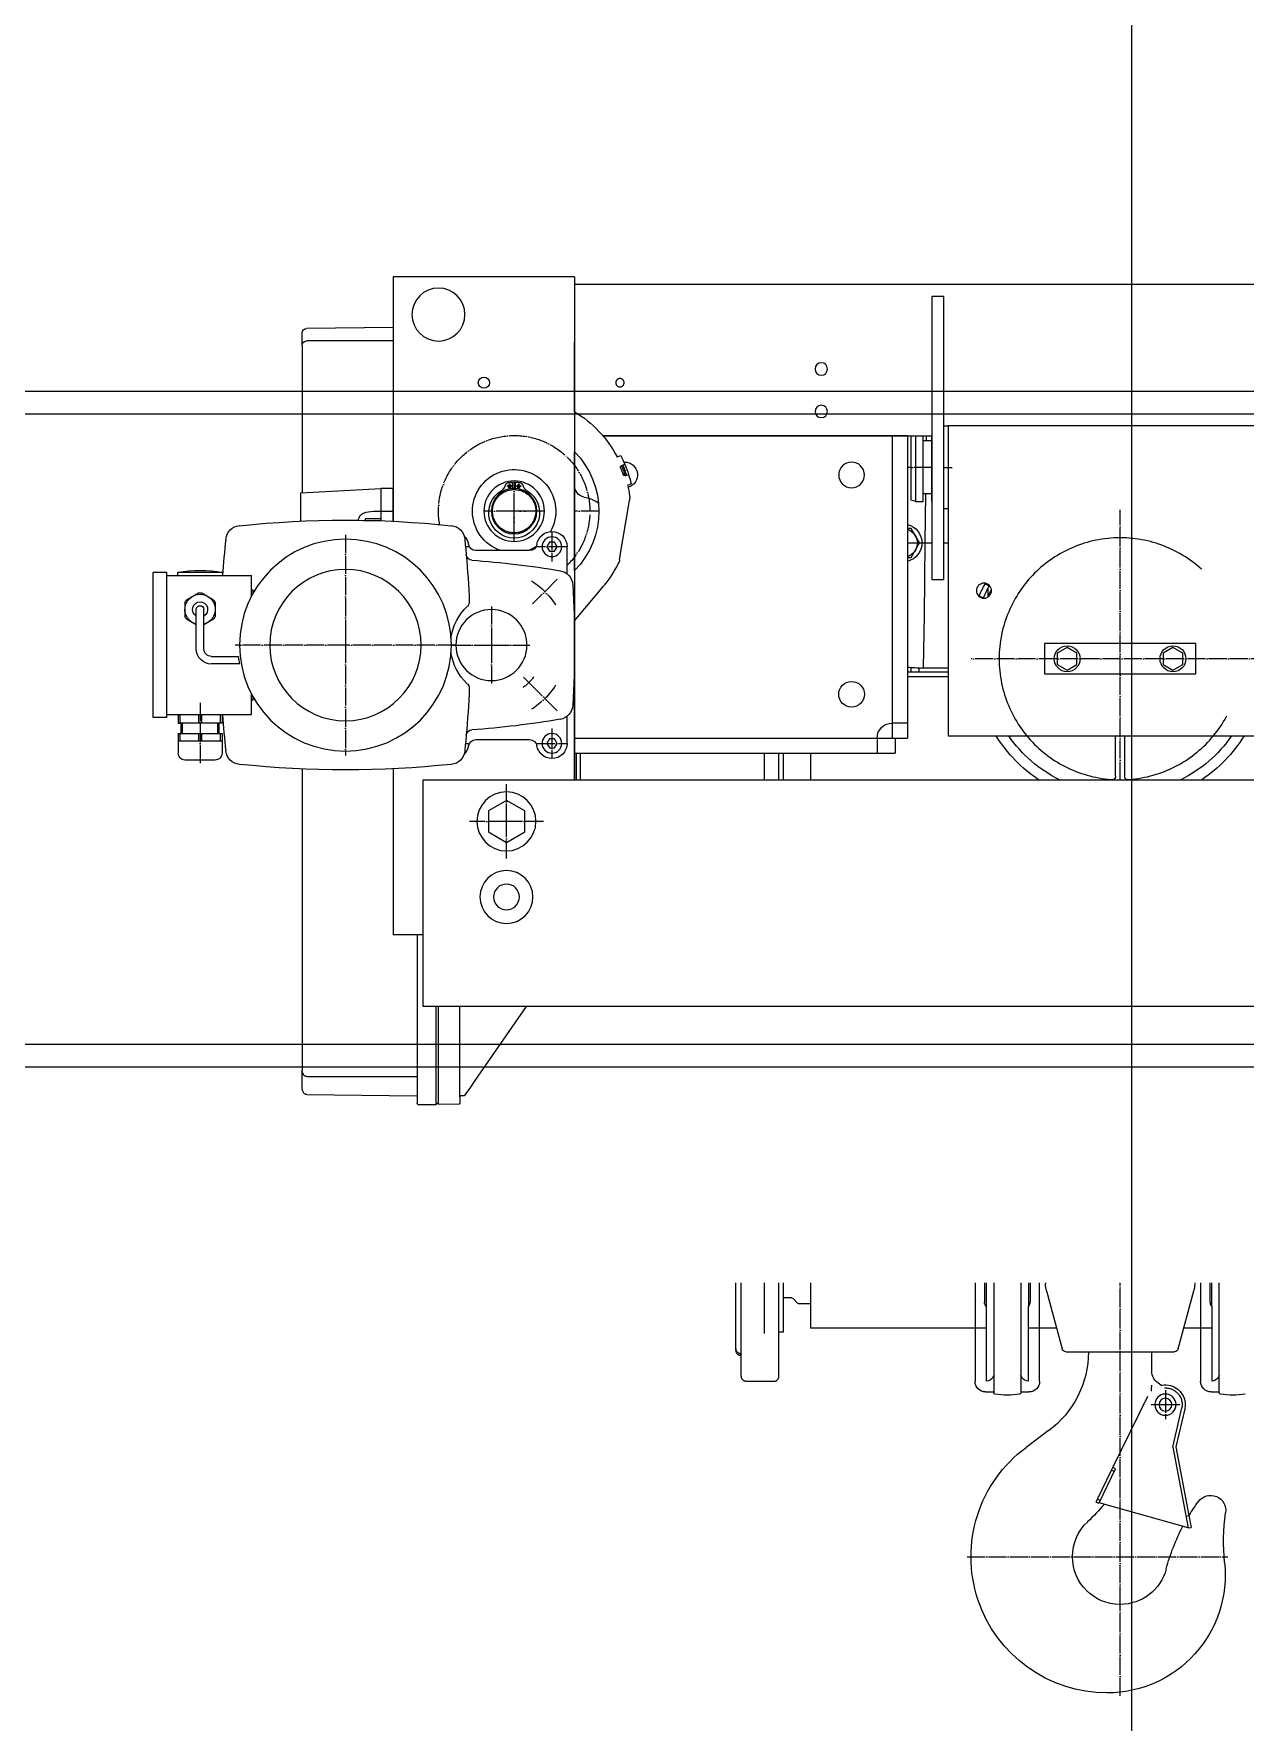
# Model space of a CAD drawing. Header units: millimetres. Extents: x 0 to 28190, y 0 to 19934.
# Drawn here: x 13027 to 13802, y 11461 to 12542 of the extents above; entities that cross this region are included whole.
import ezdxf

# ---------------------------------------------------------------- set-up
doc = ezdxf.new("R2010")
doc.units = ezdxf.units.MM
doc.header["$MEASUREMENT"] = 0
for name, pattern in [('CONTIN', [0]), ('DASHED', [319.6, 213.1, -106.5]), ('DOT_CENTER', [14, 12, -1, 0, -1])]:
    doc.linetypes.add(name, pattern=pattern)
doc.layers.get('0').update_dxf_attribs({"linetype": 'CONTIN'})
doc.layers.add('2', color=6, linetype='CONTIN')

# ---------------------------------------------------------------- blocks, each defined once
blk = doc.blocks.new('A$C5D5B3472')
at = {"color": 3, "linetype": 'Continuous', "lineweight": 0}
for p, q in [((-12687.9, 71.1), (-13628, 71.1)), ((-12687.9, 71.1), (-13628, 71.1)), ((-12687.9, 76.1), (-12687.9, -258.2)), ((-12687.9, 76.1), (-12567.2, 76.1)), ((-12687.9, 76.1), (-12687.9, -13.6)), ((-12687.9, 76.1), (-12567.2, 76.1)), ((-12687.9, 71.1), (-12687.9, -13.6)), ((-12687.9, 71.1), (-12687.9, -13.6)), ((-12567.2, 76.1), (-12567.2, -86.4)), ((-12567.2, 76.1), (-12567.2, -86.4)), ((-12933.2, -125), (-12933.2, 63)), ((-12933.2, 63), (-12925.2, 63)), ((-12925.2, 63), (-12925.2, -125)), ((-12567.2, 42.3), (-12509.9, 41.8)), ((-12506.9, 30.5), (-12506.9, 38.8)), ((-12687.9, -13.6), (-12687.9, 32.6)), ((-12567.2, 33.6), (-12509.9, 33.6)), ((-12506.9, 30.5), (-12506.9, -67.4)), ((-13164.5, -22.9), (-12936.2, -22.9)), ((-12936.2, -22.9), (-12936.2, -229)), ((-12936.2, -22.9), (-12936.2, -78.2)), ((-12933.2, -22.9), (-12936.2, -22.9)), ((-12933.2, -78.2), (-12933.2, -22.9)), ((-12706.5, -29.5), (-12925.2, -29.5)), ((-12925.2, -33), (-12925.2, -29.5)), ((-12909.1, -29.5), (-12925.2, -29.5)), ((-12925.2, -68.2), (-12925.2, -33)), ((-12925.2, -33), (-12919.6, -33)), ((-12921.6, -29.5), (-12921.5, -30.4)), ((-12921.5, -30.4), (-12921.5, -33)), ((-12919.6, -33), (-12919.6, -29.5)), ((-12919.6, -68.2), (-12919.6, -33)), ((-12914.6, -73.2), (-12914.6, -29.5)), ((-12911.6, -72.4), (-12911.6, -29.5)), ((-12909.1, -29.5), (-12899, -29.5)), ((-12909.1, -29.5), (-12909.1, -230.6)), ((-12899, -29.5), (-12909.1, -29.5)), ((-12706.5, -29.5), (-12899, -29.5)), ((-12899, -29.5), (-12706.5, -29.5)), ((-12899, -29.5), (-12899, -220.4)), ((-12716.1, -43.6), (-12718.5, -42.7)), ((-12716, -43.6), (-12716.1, -43.6)), ((-12687.9, -40.3), (-12687.9, -119.1)), ((-12687.9, -119.1), (-12687.9, -40.3)), ((-12687.9, -40.3), (-12687.9, -62.5)), ((-12722.3, -55.8), (-12723.8, -55.2)), ((-12721.4, -56.1), (-12722.3, -55.8)), ((-12721.3, -48.6), (-12719.9, -49.2)), ((-12719.9, -49.2), (-12719, -49.5)), ((-12723.1, -62.4), (-12725.5, -61.5)), ((-12648.7, -64.7), (-12648.7, -60.4)), ((-12646.7, -64.7), (-12646.7, -60.4)), ((-12567.2, -64.6), (-12559.2, -64.6)), ((-12567.2, -79.7), (-12567.2, -64.6)), ((-12567.2, -64.6), (-12559.2, -64.6)), ((-12567.2, -79.7), (-12567.2, -64.6)), ((-12559.2, -64.6), (-12559.2, -79.7)), ((-12559.2, -64.6), (-12559.2, -79.7)), ((-12505.9, -67.4), (-12559.2, -64.6)), ((-12559.2, -64.6), (-12559.2, -79.7)), ((-12936.2, -78.2), (-12933.2, -78.2)), ((-12925.2, -73.2), (-12925.2, -68.2)), ((-12925.2, -68.2), (-12919.6, -68.2)), ((-12921.1, -68.2), (-12920.7, -100.8)), ((-12919.6, -73.2), (-12919.6, -68.2)), ((-12914.6, -73.2), (-12919.6, -73.2)), ((-12914.6, -73.2), (-12911.6, -72.4)), ((-12717.7, -111.8), (-12724.4, -72.5)), ((-12505.9, -86.3), (-12505.9, -67.4)), ((-12567.2, -86.4), (-12567.2, -79.7)), ((-12567.2, -86.4), (-12567.2, -79.7)), ((-12559.2, -79.7), (-12567.2, -79.7)), ((-12559.2, -79.7), (-12559.2, -79.8)), ((-12559.2, -79.7), (-12559.2, -86.1)), ((-12559.2, -79.7), (-12559.2, -79.8)), ((-12559.2, -79.8), (-12559.2, -84.8)), ((-12559.2, -79.8), (-12559.2, -84.8)), ((-12559.2, -84.8), (-12559.2, -85.8)), ((-12559.2, -84.8), (-12548.7, -84.8)), ((-12559.2, -84.8), (-12559.2, -85.8)), ((-12559.2, -85.8), (-12559.2, -86.1)), ((-12559.2, -85.8), (-12559.2, -86.1)), ((-12548.7, -85.8), (-12559.2, -85.8)), ((-12548.7, -84.8), (-12548.7, -85.8)), ((-12548.7, -85.8), (-12548.7, -85.8)), ((-12547.6, -85.8), (-12548.7, -85.8)), ((-12547.6, -85.8), (-12547.6, -85.8)), ((-12547.6, -85.8), (-12547.6, -85.8)), ((-12920.7, -100.8), (-12920.1, -149.1)), ((-12917.1, -100.8), (-12911.6, -91.3)), ((-12911.6, -110.4), (-12917.1, -100.8)), ((-12911.6, -91.3), (-12909.1, -91.3)), ((-12676.2, -103.3), (-12674.5, -100.3)), ((-12674.5, -100.3), (-12671.1, -100.3)), ((-12671.1, -100.3), (-12669.4, -103.3)), ((-12909.1, -110.4), (-12911.6, -110.4)), ((-12682.9, -121.3), (-12682.9, -103.3)), ((-12674.5, -106.3), (-12676.2, -103.3)), ((-12671.1, -106.3), (-12674.5, -106.3)), ((-12669.4, -103.3), (-12671.1, -106.3)), ((-12657.9, -105.8), (-12622.3, -105.8)), ((-12454.1, -122.4), (-12473.2, -122.4)), ((-12473.2, -132.1), (-12473.2, -122.4)), ((-12454.1, -120.4), (-12423.9, -120.4)), ((-12454.1, -122.4), (-12454.1, -120.4)), ((-12423.9, -122.4), (-12454.1, -122.4)), ((-12423.9, -120.4), (-12423.9, -122.4)), ((-12416.9, -122.4), (-12423.9, -122.4)), ((-12416.9, -122.4), (-12416.9, -120.4)), ((-12416.9, -120.4), (-12407.9, -120.4)), ((-12416.9, -214.9), (-12416.9, -122.4)), ((-12407.9, -216.9), (-12407.9, -120.4)), ((-12960.8, -127.8), (-12963.4, -129.3)), ((-12925.2, -125), (-12933.2, -125)), ((-12687.9, -152.5), (-12707.2, -129.2)), ((-12474.2, -132.1), (-12473.2, -132.1)), ((-12474.2, -134.1), (-12474.2, -132.1)), ((-12473.2, -136), (-12473.2, -132.1)), ((-12440.1, -134), (-12448, -138.6)), ((-12430, -138.6), (-12438, -134)), ((-12959.4, -137.3), (-12956.7, -136.1)), ((-12449.1, -140.4), (-12449.1, -149.6)), ((-12441.5, -171.2), (-12441.5, -145)), ((-12436.5, -171.2), (-12436.5, -145)), ((-12429, -149.6), (-12429, -140.4)), ((-12920.1, -149.1), (-12919.6, -183.9)), ((-12687.9, -152.5), (-12687.9, -240.6)), ((-12687.9, -152.5), (-12687.9, -230.6)), ((-12687.9, -240.6), (-12687.9, -152.5)), ((-12687.9, -230.6), (-12687.9, -152.5)), ((-12448, -151.4), (-12441.5, -155.2)), ((-12436.5, -155.2), (-12430, -151.4)), ((-13100.6, -187.8), (-13100.6, -167.7)), ((-13100.6, -167.7), (-13000.1, -167.7)), ((-13000.1, -167.7), (-13000.1, -187.8)), ((-13092.1, -174), (-13085.5, -170.2)), ((-13092.1, -181.5), (-13092.1, -174)), ((-13085.5, -170.2), (-13079, -174)), ((-13079, -174), (-13079, -181.5)), ((-13021.7, -174), (-13015.2, -170.2)), ((-13021.7, -181.5), (-13021.7, -174)), ((-13015.2, -170.2), (-13008.6, -174)), ((-13008.6, -174), (-13008.6, -181.5)), ((-12446.6, -176.2), (-12464.6, -176.2)), ((-13000.1, -187.8), (-13100.6, -187.8)), ((-13085.5, -185.3), (-13092.1, -181.5)), ((-13079, -181.5), (-13085.5, -185.3)), ((-13015.2, -185.3), (-13021.7, -181.5)), ((-13008.6, -181.5), (-13015.2, -185.3)), ((-12919.6, -183.9), (-12936.2, -183.9)), ((-12909.1, -186.5), (-12936.2, -186.5)), ((-12936.2, -189.8), (-12909.1, -189.8)), ((-12918.6, -183.9), (-12919.6, -183.9)), ((-12916.7, -183.8), (-12916.7, -186.5)), ((-12911.4, -183.5), (-12911.4, -186.5)), ((-12465.3, -181.2), (-12446.6, -181.2)), ((-12473.2, -205.2), (-12473.2, -201.3)), ((-12474.2, -205.2), (-12474.2, -203.2)), ((-12474.2, -205.2), (-12473.2, -205.2)), ((-12473.2, -214.9), (-12473.2, -205.2)), ((-12899, -220.4), (-12899, -230.6)), ((-12682.9, -234), (-12682.9, -216)), ((-12453.6, -214.9), (-12473.2, -214.9)), ((-12453.6, -214.9), (-12453.6, -220.5)), ((-12452.6, -214.9), (-12453.6, -214.9)), ((-12453.6, -220.5), (-12452.6, -220.5)), ((-12452.6, -220.5), (-12452.6, -214.9)), ((-12440, -214.9), (-12452.6, -214.9)), ((-12452.6, -220.5), (-12451.6, -220.5)), ((-12451.6, -220.5), (-12450.7, -220.5)), ((-12451.6, -227.5), (-12451.6, -220.5)), ((-12450.7, -220.5), (-12440, -220.5)), ((-12450.7, -227.5), (-12450.7, -220.5)), ((-12440, -214.9), (-12440, -220.5)), ((-12438, -214.9), (-12440, -214.9)), ((-12440, -220.5), (-12438, -220.5)), ((-12425.5, -214.9), (-12438, -214.9)), ((-12438, -214.9), (-12438, -220.5)), ((-12438, -220.5), (-12427.4, -220.5)), ((-12427.4, -227.5), (-12427.4, -220.5)), ((-12427.4, -220.5), (-12426.5, -220.5)), ((-12426.5, -220.5), (-12425.5, -220.5)), ((-12426.5, -227.5), (-12426.5, -220.5)), ((-12425.5, -214.9), (-12425.5, -220.5)), ((-12424.5, -214.9), (-12425.5, -214.9)), ((-12424.5, -220.5), (-12425.5, -220.5)), ((-12416.9, -214.9), (-12424.5, -214.9)), ((-12424.5, -214.9), (-12424.5, -220.5)), ((-12416.9, -216.9), (-12416.9, -214.9)), ((-12416.9, -216.9), (-12407.9, -216.9)), ((-12936.2, -229), (-13164.5, -229)), ((-13053.4, -229), (-13053.4, -255.6)), ((-13047.3, -255.6), (-13047.3, -229)), ((-12901, -230.6), (-12909.1, -230.6)), ((-12901, -230.6), (-12901, -240.6)), ((-12899, -230.6), (-12901, -230.6)), ((-12889, -230.6), (-12899, -230.6)), ((-12888.9, -230.6), (-12889, -230.6)), ((-12687.9, -230.6), (-12888.9, -230.6)), ((-12687.9, -230.6), (-12687.9, -240.6)), ((-12687.9, -236.6), (-12687.9, -230.6)), ((-12676.2, -234), (-12674.5, -231)), ((-12674.5, -237), (-12676.2, -234)), ((-12674.5, -231), (-12671.1, -231)), ((-12671.1, -231), (-12669.4, -234)), ((-12669.4, -234), (-12671.1, -237)), ((-12622.3, -231.5), (-12657.9, -231.5)), ((-12452.6, -227.5), (-12453.6, -227.5)), ((-12453.6, -227.5), (-12453.6, -232.5)), ((-12453.6, -232.5), (-12452.6, -232.5)), ((-12453.6, -232.5), (-12453.6, -240.6)), ((-12452.6, -232.5), (-12452.6, -227.5)), ((-12451.6, -227.5), (-12452.6, -227.5)), ((-12452.6, -232.5), (-12440.1, -232.5)), ((-12450.7, -227.5), (-12451.6, -227.5)), ((-12440.1, -227.5), (-12450.7, -227.5)), ((-12440.1, -232.5), (-12440.1, -227.5)), ((-12438, -227.5), (-12440.1, -227.5)), ((-12440.1, -232.5), (-12438, -232.5)), ((-12438, -227.5), (-12438, -232.5)), ((-12427.4, -227.5), (-12438, -227.5)), ((-12438, -232.5), (-12425.5, -232.5)), ((-12426.5, -227.5), (-12427.4, -227.5)), ((-12425.5, -227.5), (-12426.5, -227.5)), ((-12425.5, -227.5), (-12425.5, -232.5)), ((-12424.5, -227.5), (-12425.5, -227.5)), ((-12425.5, -232.5), (-12424.5, -232.5)), ((-12424.5, -227.5), (-12424.5, -232.5)), ((-12424.5, -232.5), (-12424.5, -240.6)), ((-12889, -240.6), (-12901, -240.6)), ((-12687.9, -240.6), (-12889, -240.6)), ((-12844.7, -240.6), (-12844.7, -258.2)), ((-12844.7, -240.6), (-12844.7, -258.2)), ((-12826.6, -258.2), (-12826.6, -240.6)), ((-12826.6, -242), (-12826.6, -240.6)), ((-12826.6, -258.2), (-12826.6, -242)), ((-12823.6, -258.2), (-12823.6, -240.6)), ((-12814.1, -258.2), (-12814.1, -240.6)), ((-12691.9, -258.2), (-12691.9, -240.6)), ((-12688.9, -240.6), (-12688.9, -258.2)), ((-12687.9, -258.2), (-12687.9, -240.6)), ((-12687.9, -240.6), (-12687.9, -258.2)), ((-12671.1, -237), (-12674.5, -237)), ((-12449.1, -245.1), (-12428.9, -245.1)), ((-12567.2, -250.9), (-12567.2, -361.3)), ((-12567.2, -250.9), (-12567.2, -361.3)), ((-12506.9, -251), (-12506.9, -451.1)), ((-12587.3, -258.2), (-13728.5, -258.2)), ((-12587.3, -409), (-12587.3, -258.2)), ((-12654.7, -278.9), (-12642.6, -271.9)), ((-12654.7, -292.8), (-12654.7, -278.9)), ((-12642.6, -271.9), (-12630.6, -278.9)), ((-12630.6, -278.9), (-12630.6, -292.8)), ((-12642.6, -299.8), (-12654.7, -292.8)), ((-12630.6, -292.8), (-12642.6, -299.8)), ((-12587.3, -361.3), (-12567.2, -361.3)), ((-12587.3, -361.3), (-12567.2, -361.3)), ((-12583.3, -361.3), (-12583.3, -455.5)), ((-13728.5, -409), (-12587.3, -409)), ((-12655.7, -409), (-12621.6, -458)), ((-12611.5, -469), (-12611.5, -409)), ((-12597.4, -474.1), (-12597.4, -409)), ((-12597.4, -473.4), (-12597.4, -409)), ((-12595.9, -473.4), (-12595.9, -409)), ((-12621.6, -458), (-12618.6, -462.4)), ((-12583.3, -455.5), (-12583.3, -458.6)), ((-12509.9, -455.5), (-12583.3, -455.5)), ((-12583.3, -458.6), (-12583.3, -461.1)), ((-12506.9, -463.1), (-12506.9, -451.1)), ((-12618.6, -462.4), (-12615.6, -466.7)), ((-12615.6, -466.7), (-12614.7, -468.1)), ((-12614.3, -468.3), (-12612, -468.3)), ((-12611.5, -469), (-12611.5, -473.2)), ((-12583.3, -461.1), (-12583.3, -464.7)), ((-12583.3, -464.7), (-12583.3, -468.3)), ((-12583.3, -468.3), (-12583.3, -469)), ((-12583.3, -469), (-12583.3, -470.9)), ((-12583.3, -470.9), (-12583.3, -473.2)), ((-12509.9, -467.4), (-12582.8, -468.3)), ((-12611, -473.9), (-12597.4, -474.1)), ((-12597.4, -473.4), (-12595.9, -473.4)), ((-12595.9, -473.4), (-12595.9, -474.1)), ((-12583.8, -474), (-12595.9, -474.1)), ((-13116.3, -665.7), (-13116.3, -592.6)), ((-13111.3, -608), (-13111.3, -592.6)), ((-13110.2, -598.6), (-13110.2, -592.6)), ((-13103.9, -592.6), (-13103.9, -658)), ((-13100, -592.6), (-13100, -593.3)), ((-13000.7, -592.6), (-13000.7, -593.3)), ((-12996.8, -658), (-12996.8, -592.6)), ((-12990.5, -592.6), (-12990.5, -598.6)), ((-12989.5, -592.6), (-12989.5, -608)), ((-12984.4, -592.6), (-12984.4, -665.7)), ((-12966.4, -592.6), (-12966.4, -665.7)), ((-12961.3, -592.6), (-12961.3, -608)), ((-12960.3, -592.6), (-12960.3, -598.6)), ((-12954, -592.6), (-12954, -658)), ((-12844.7, -592.6), (-12844.7, -606.6)), ((-12844.7, -592.6), (-12844.7, -622.7)), ((-12826.6, -625.2), (-12826.6, -592.6)), ((-12826.6, -602.6), (-12826.6, -592.6)), ((-12823.6, -625.2), (-12823.6, -592.6)), ((-12814.1, -626.2), (-12814.1, -592.6)), ((-12798.5, -639.5), (-12798.5, -592.6)), ((-12795, -636.2), (-12795, -592.6)), ((-13110.2, -605.3), (-13110.2, -598.6)), ((-13088.9, -636.5), (-13099.3, -597.9)), ((-13001.4, -597.9), (-13011.8, -636.5)), ((-12990.5, -598.6), (-12990.5, -605.3)), ((-12960.3, -598.6), (-12960.3, -605.3)), ((-12836.3, -606.2), (-12833.1, -603)), ((-12832, -602.6), (-12826.6, -602.6)), ((-13111.3, -608), (-13111.3, -650.9)), ((-12989.5, -650.9), (-12989.5, -608)), ((-12961.3, -608), (-12961.3, -650.9)), ((-12844.7, -606.6), (-12837.3, -606.6)), ((-13111.3, -622.7), (-13092.6, -622.7)), ((-13008.1, -622.7), (-12989.5, -622.7)), ((-12961.3, -622.7), (-12844.7, -622.7)), ((-12823.6, -625.2), (-12826.6, -625.2)), ((-12823.6, -654.6), (-12823.6, -625.2)), ((-13071, -638.4), (-13086.5, -638.4)), ((-13029.2, -638.4), (-13071.5, -638.4)), ((-13071.5, -651), (-13071.5, -638.4)), ((-13050.4, -638.4), (-13071, -638.4)), ((-13014.2, -638.4), (-13050.4, -638.4)), ((-12798.5, -639.5), (-12797.9, -639.5)), ((-12798.5, -640.7), (-12798.5, -639.5)), ((-12795, -637.4), (-12795, -636.2)), ((-12798.5, -654.5), (-12798.5, -640.7)), ((-12798.5, -640.7), (-12797.9, -640.7)), ((-13116.3, -654), (-13116, -654.9)), ((-13111.3, -650.9), (-13111.3, -658)), ((-13111.3, -650.9), (-13111.3, -650.9)), ((-13111.3, -658), (-13111.3, -658)), ((-13076.5, -659.7), (-13078.2, -660.7)), ((-13076.5, -659.7), (-13076.5, -659.7)), ((-12989.5, -658), (-12989.5, -650.9)), ((-12989.4, -650.9), (-12989.5, -650.9)), ((-12989.5, -658), (-12989.4, -658)), ((-12984.7, -654.9), (-12984.4, -654)), ((-12966.4, -654), (-12966, -654.9)), ((-12961.4, -658), (-12961.3, -658)), ((-12961.3, -650.9), (-12961.3, -658)), ((-12961.3, -650.9), (-12961.3, -650.9)), ((-12814.1, -658), (-12820.7, -657.9)), ((-12801.4, -657.8), (-12814.1, -658)), ((-13110.9, -665), (-13116.3, -665)), ((-13045.6, -715.3), (-13068.8, -667.8)), ((-12984.4, -665), (-12989.8, -665)), ((-12961, -665), (-12966.4, -665)), ((-13093.3, -676.2), (-13087.4, -701.6)), ((-13002.8, -690.8), (-12987.9, -701.9)), ((-13087.4, -701.6), (-13096.1, -747.3)), ((-13047.4, -716.2), (-13045.6, -715.3)), ((-13036.4, -738.8), (-13047.4, -716.2)), ((-13046.5, -718), (-13044.7, -717.1)), ((-13044.7, -717.1), (-13045.6, -715.3)), ((-13035.3, -736.4), (-13044.7, -717.1)), ((-13095.7, -755.3), (-13036.4, -738.8)), ((-13037.1, -737.3), (-13035.3, -736.4)), ((-13036.2, -739.1), (-13036.4, -738.8)), ((-13034.4, -738.3), (-13036.2, -739.1)), ((-13034.4, -738.3), (-13035.3, -736.4)), ((-13096.1, -747.3), (-13097.7, -755.2)), ((-13095.7, -755.3), (-13097.7, -755.2))]:
    blk.add_line(p, q, dxfattribs=at)
at = {"lineweight": 0}
for p, q in [((-3050, 0), (-24040.4, 0)), ((-3070, -15), (-24020.4, -15)), ((-3449.4, -433.9), (-23641.1, -433.9)), ((-3439.1, -448.9), (-23651.4, -448.9))]:
    blk.add_line(p, q, dxfattribs=at)
at = {"color": 3, "linetype": 'DOT_CENTER', "lineweight": 0}
for p, q in [((-12933.2, -50.6), (-12938.7, -50.6)), ((-12925.2, -50.6), (-12909.1, -50.6)), ((-12652.5, -63.1), (-12648.9, -63.1)), ((-12650.7, -61.3), (-12650.7, -64.9)), ((-12647.7, -79.7), (-12647.7, -59.6)), ((-12647.7, -79.7), (-12647.7, -62.6)), ((-12646.5, -63.1), (-12642.8, -63.1)), ((-12644.6, -61.3), (-12644.6, -64.9)), ((-13050.4, -258.2), (-13050.4, -78.7)), ((-12704, -79.7), (-12687.9, -79.7)), ((-12667.8, -79.7), (-12647.7, -79.7)), ((-12664.8, -79.7), (-12647.7, -79.7)), ((-12647.7, -99.8), (-12647.7, -79.7)), ((-12647.7, -79.7), (-12630.6, -79.7)), ((-12647.7, -96.8), (-12647.7, -79.7)), ((-12647.7, -79.7), (-12627.6, -79.7)), ((-12933.2, -100.8), (-12936.2, -100.8)), ((-12909.1, -100.8), (-12925.2, -100.8)), ((-12920.7, -100.8), (-12925.2, -100.8)), ((-12918.6, -100.8), (-12920.7, -100.8)), ((-12917.1, -100.8), (-12918.6, -100.8)), ((-12672.8, -93.5), (-12672.8, -113.1)), ((-12535.6, -95.3), (-12535.6, -161.6)), ((-12682.6, -103.3), (-12663, -103.3)), ((-12617.3, -103.3), (-12615.4, -103.3)), ((-12962.4, -131.2), (-12962.4, -136.8)), ((-12676.3, -124.9), (-12660, -141.3)), ((-12632.6, -143), (-12632.6, -168.7)), ((-12535.6, -161.6), (-12535.6, -165.1)), ((-12535.6, -165.1), (-12535.6, -168.7)), ((-13149.4, -177.8), (-12951.3, -177.8)), ((-12632.6, -168.7), (-12658.2, -168.7)), ((-12606.9, -168.7), (-12632.6, -168.7)), ((-12632.6, -168.7), (-12632.6, -194.3)), ((-12609, -168.7), (-12535.6, -168.7)), ((-12535.6, -168.7), (-12535.6, -242.1)), ((-12535.6, -168.7), (-12464.9, -168.7)), ((-12464.9, -168.7), (-12464.2, -168.7)), ((-12464.2, -168.7), (-12462.2, -168.7)), ((-12653.9, -190), (-12660, -196)), ((-12676.3, -212.4), (-12660, -196)), ((-12660, -196), (-12661, -197.1)), ((-12439, -207), (-12439, -248.1)), ((-12672.8, -224.2), (-12672.8, -243.8)), ((-12663, -234), (-12682.6, -234)), ((-12615.4, -234), (-12617.3, -234)), ((-12642.6, -285.9), (-12642.6, -261.2)), ((-12667.3, -285.9), (-12642.6, -285.9)), ((-12642.6, -310.5), (-12642.6, -285.9)), ((-12642.6, -285.9), (-12618, -285.9)), ((-13050.4, -806.3), (-13050.4, -592.6)), ((-13050.4, -640.9), (-13050.4, -638.4)), ((-13080.5, -664), (-13080.5, -666.8)), ((-13080.5, -666.8), (-13080.5, -666.9)), ((-13080.5, -666.9), (-13080.5, -680.2)), ((-13087.2, -673.5), (-13090.1, -673.5)), ((-13087.2, -673.5), (-13087.3, -673.5)), ((-13080.5, -673.5), (-13087.2, -673.5)), ((-13073.9, -673.5), (-13087.2, -673.5)), ((-13073.9, -673.5), (-13080.5, -673.5)), ((-13080.5, -680.2), (-13080.5, -680.3)), ((-13080.5, -680.3), (-13080.5, -683.1)), ((-13073.7, -673.5), (-13073.9, -673.5)), ((-13071, -673.5), (-13073.7, -673.5)), ((-12948.8, -774.6), (-13122, -774.6)), ((-13050.4, -867.1), (-13050.4, -806.3))]:
    blk.add_line(p, q, dxfattribs=at)
at = {"color": 3, "linetype": 'DASHED', "lineweight": 0}
for p, q in [((-12648.7, -65.4), (-12648.7, -64.7)), ((-12646.7, -65.4), (-12646.7, -64.7)), ((-12899, -220.4), (-12909.1, -220.4)), ((-12889, -230.6), (-12889, -240.6)), ((-13085.4, -701.7), (-13091.4, -675.7)), ((-13085.4, -701.7), (-13095.7, -755.3)), ((-13094.2, -747.6), (-13096.1, -747.3))]:
    blk.add_line(p, q, dxfattribs=at)
at = {"color": 3, "linetype": 'Continuous', "lineweight": 0}
for centre, radius in [((-12597.4, 51), 17.6), ((-12851.8, 14.8), 4.12), ((-12851.8, -13.4), 4.12), ((-12871.9, -55.6), 8.55), ((-12647.7, -79.7), 20.1), ((-12647.7, -79.7), 15.1), ((-12650.7, -63.1), 1.01), ((-12644.6, -63.1), 1.01), ((-12672.8, -103.3), 6.54), ((-12535.6, -168.7), 70.4), ((-12535.6, -168.7), 50.3), ((-12959.9, -132.5), 5.03), ((-12632.6, -168.7), 23.6), ((-12672.8, -234), 6.54), ((-12642.6, -285.9), 19.6), ((-12642.6, -336.1), 17.6), ((-12642.6, -336.1), 8.55), ((-13080.5, -673.5), 7.04), ((-13080.5, -673.5), 4.27)]:
    blk.add_circle(centre, radius, dxfattribs=at)
at = {"color": 3, "linetype": 'DASHED', "lineweight": 0}
for centre, radius in [((-12718, 5.7), 2.77), ((-13050.4, -177.8), 80.4)]:
    blk.add_circle(centre, radius, dxfattribs=at)
at = {"color": 3, "linetype": 'Continuous', "lineweight": 0}
for centre, radius, start, end in [((-12509.9, 38.8), 3.02, 0, 89.5), ((-12509.9, 30.5), 3.02, 0, 90), ((-12627.6, 5.7), 3.72, 90, 270), ((-12627.6, 5.7), 3.72, 270, 90), ((-12647.7, -79.7), 77.4, 121.2974, 152.1644), ((-12647.7, -79.7), 79.9, 152.4003, 157.1032), ((-12647.7, -79.7), 56.3, 135.5847, 224.4153), ((-12721.1, -55.6), 8.55, 90, 253.9175), ((-12647.7, -79.7), 79.9, 162.1497, 166.8526), ((-12647.7, -79.7), 79.9, 157.1032, 162.1497), ((-12647.7, -79.7), 78.4, 157.0546, 162.1983), ((-12647.7, -79.7), 77.4, 157.0218, 162.2311), ((-12721.1, -55.1), 1.01, 251.8591, 341.487), ((-12721.1, -55.1), 1.01, 249.6265, 251.8591), ((-12721.1, -55.6), 8.55, 87.0231, 90), ((-12647.7, -79.7), 76.4, 157.7659, 161.487), ((-12719.3, -50.4), 1.01, 67.3938, 69.6265), ((-12719.3, -50.4), 1.01, 337.7659, 67.3938), ((-12647.7, -79.7), 27.7, 289.4102, 209.3785), ((-12647.7, -79.7), 77.4, 167.0885, 172.4159), ((-12695.9, -62.5), 8.04, 282.1532, 0), ((-12647.7, -80.7), 16.9, 120.3714, 59.6286), ((-12658.4, -62.5), 4.27, 300.4319, 305.1137), ((-12658.3, -62.5), 4.2, 305.1137, 309.8182), ((-12658.7, -62.1), 4.74, 309.8182, 313.9786), ((-12658.8, -62), 4.92, 313.9786, 318.0064), ((-12659.5, -61.3), 5.92, 318.0064, 321.3849), ((-12659.9, -61), 6.36, 321.3849, 324.5733), ((-12661.4, -60), 8.18, 324.5733, 327.0946), ((-12662, -59.5), 8.97, 327.0946, 329.4373), ((-12665.1, -57.7), 12.6, 329.4373, 331.1429), ((-12666.3, -57), 14, 331.1429, 332.7101), ((-12681.2, -49.4), 30.7, 332.7101, 333.4348), ((-12560.2, -110), 104.6, 153.1623, 153.3765), ((-12640.2, -69.5), 15, 151.6738, 153.1623), ((-12645.4, -66.7), 9.11, 149.2682, 151.6738), ((-12648.6, -64.8), 5.44, 145.3419, 149.2682), ((-12649.8, -64), 3.94, 140.1132, 145.3419), ((-12650.7, -63.2), 2.76, 132.8972, 140.1132), ((-12651.1, -62.8), 2.17, 124.0037, 132.8972), ((-12651.3, -62.5), 1.77, 113.197, 124.0037), ((-12651.3, -62.4), 1.71, 101.6785, 113.197), ((-12647.7, -79.7), 19.4, 92.97, 101.9615), ((-12647.7, -79.7), 19.4, 78.0385, 87.03), ((-12644, -62.4), 1.71, 66.803, 78.3215), ((-12644, -62.5), 1.77, 55.9963, 66.803), ((-12644.2, -62.8), 2.17, 47.1028, 55.9963), ((-12644.6, -63.2), 2.76, 39.8868, 47.1028), ((-12645.5, -64), 3.94, 34.6581, 39.8868), ((-12646.8, -64.8), 5.44, 30.7318, 34.6581), ((-12649.9, -66.7), 9.11, 28.3262, 30.7318), ((-12655.1, -69.5), 15, 26.8377, 28.3262), ((-12735.1, -110), 104.6, 26.6235, 26.8377), ((-12614.1, -49.4), 30.7, 206.5652, 207.2899), ((-12629, -57), 14, 207.2899, 208.8571), ((-12630.2, -57.7), 12.6, 208.8571, 210.5627), ((-12633.3, -59.5), 8.97, 210.5627, 212.9054), ((-12634, -60), 8.18, 212.9054, 215.4267), ((-12635.4, -61), 6.36, 215.4267, 218.6151), ((-12635.8, -61.3), 5.92, 218.6151, 221.9936), ((-12636.5, -62), 4.92, 221.9936, 226.0214), ((-12636.7, -62.1), 4.74, 226.0214, 230.1818), ((-12637, -62.5), 4.2, 230.1818, 234.8863), ((-12637, -62.5), 4.27, 234.8863, 239.5681), ((-12714.4, -70.8), 10.1, 172.4159, 189.6265), ((-12687.9, -99.8), 30.2, 102.1532, 121.6108), ((-12906.1, -100.8), 12.6, 103.8865, 180), ((-12604.9, -99.3), 10.1, 95.9062, 174.0938), ((-12535.6, -769.4), 683.7, 84.0938, 95.9062), ((-12466.2, -99.3), 10.1, 5.9062, 84.0938), ((-12906.1, -100.8), 12.6, 180, 256.1135), ((-12906.1, -100.8), 9.55, 108.4085, 251.5915), ((-12672.8, -103.3), 10.1, 90, 180), ((-12672.8, -103.3), 10.1, 9.5941, 90), ((-12607.4, -103.3), 10.1, 133.4532, 170.4059), ((-11934.8, -168.7), 683.7, 174.0938, 174.965), ((-13136.3, -168.7), 683.7, 3.8789, 5.9062), ((-12707.8, -110.1), 10.1, 189.6265, 206.837), ((-12657.9, -100.8), 5.03, 189.5941, 270), ((-12647.7, -79.7), 27.7, 237.8817, 250.5898), ((-12622.3, -100.8), 5.03, 270, 350.4059), ((-12619.9, -108.3), 4.02, 273.9979, 354.965), ((-11934.8, -168.7), 683.7, 174.965, 177.5821), ((-12647.7, -79.7), 77.4, 206.837, 219.7372), ((-12676.6, -129.2), 10.1, 99.618, 176.571), ((-12577.5, -714.1), 603.3, 93.9979, 99.618), ((-12439, -210.6), 91.5, 80.5091, 99.4909), ((-13050.4, -177.8), 97, 24.9204, 28.2097), ((-13050.4, -177.8), 99.5, 24, 29.13), ((-13050.4, -177.8), 102.6, 24, 29.13), ((-12018.7, -168.7), 669.1, 176.571, 183.429), ((-12439, -145), 11.1, 84.62, 95.38), ((-12613.9, -140), 4.02, 177.5821, 226.9921), ((-12640.6, -168.7), 35.2, 7.9186, 46.9921), ((-12439, -145), 10.1, 284.4775, 255.5225), ((-12439, -145), 11.1, 144.62, 155.38), ((-12439, -145), 5.03, 300, 240), ((-12439, -145), 2.51, 0, 180), ((-12439, -145), 11.1, 24.62, 35.38), ((-12439, -145), 11.1, 204.62, 215.38), ((-12439, -145), 11.1, 324.62, 335.38), ((-13085.5, -177.8), 8.6, 0, 180), ((-13085.5, -177.8), 8.6, 180, 0), ((-13015.2, -177.8), 8.6, 0, 180), ((-13015.2, -177.8), 8.6, 180, 0), ((-12640.6, -168.7), 35.2, 313.0079, 352.0814), ((-12535.6, -168.7), 71.4, 349.8599, 353.9363), ((-12446.6, -171.2), 5.03, 270, 0), ((-12446.6, -171.2), 10.1, 270, 0), ((-12906.1, -323.9), 140.5, 94.3287, 95.1308), ((-12906.1, -323.9), 140.5, 92.1628, 94.3287), ((-12906.1, -323.9), 140.5, 91.2298, 92.1628), ((-12871.9, -201.4), 8.55, 90, 180), ((-12871.9, -201.4), 8.55, 180, 270), ((-12871.9, -201.4), 8.55, 0, 90), ((-12871.9, -201.4), 8.55, 270, 0), ((-12613.9, -197.3), 4.02, 133.0079, 182.4179), ((-11934.8, -168.7), 683.7, 182.4179, 185.035), ((-12676.6, -208.1), 10.1, 183.429, 260.382), ((-12899, -230.6), 10.1, 0, 90), ((-12577.5, 376.8), 603.3, 260.382, 266.0021), ((-13136.3, -168.7), 683.7, 354.0938, 356.1211), ((-13050.4, -177.8), 97, 211.904, 235.9977), ((-13050.4, -177.8), 90, 214.7385, 243.3617), ((-13050.4, -177.8), 90, 296.6383, 325.2615), ((-13050.4, -177.8), 97, 304.0023, 328.096), ((-12672.8, -234), 10.1, 180, 270), ((-12657.9, -236.5), 5.03, 90, 170.4059), ((-12622.3, -236.5), 5.03, 9.5941, 90), ((-12619.9, -229), 4.02, 5.035, 86.0021), ((-11934.8, -168.7), 683.7, 185.035, 185.9062), ((-12672.8, -234), 10.1, 270, 350.4059), ((-12607.4, -234), 10.1, 189.5941, 226.5468), ((-12604.9, -238), 10.1, 185.9062, 264.0938), ((-12466.2, -238), 10.1, 275.9062, 354.0938), ((-12449.1, -240.6), 4.47, 180, 270), ((-12428.9, -240.6), 4.47, 270, 0), ((-13056.4, -255.6), 3.02, 301.1618, 0), ((-13044.3, -255.6), 3.02, 180, 238.8382), ((-12535.6, 432.1), 683.7, 264.0938, 275.9062), ((-13077.9, -592.2), 22.1, 182.8264, 195), ((-13022.8, -592.2), 22.1, 345, 357.1736), ((-13114.3, -605.3), 4.02, 318.5904, 0), ((-12986.4, -605.3), 4.02, 180, 221.4096), ((-12964.3, -605.3), 4.02, 318.5904, 0), ((-12832, -604.1), 1.51, 90, 135), ((-12837.3, -605.1), 1.51, 270, 315), ((-13086.5, -635.8), 2.51, 195, 270), ((-12963.9, -638.4), 65.4, 180, 233.4334), ((-13014.2, -635.8), 2.51, 270, 345), ((-13111.3, -652.9), 5.03, 202.5, 270), ((-13110.9, -658), 7.04, 270, 0), ((-13080.5, -673.5), 13.1, 79.6178, 129.8011), ((-13081.5, -651), 10.1, 300, 0), ((-12938.7, -653.9), 132.7, 182.9137, 184.6034), ((-12989.8, -658), 7.04, 180, 270), ((-12989.4, -652.9), 5.03, 270, 337.5), ((-12961.4, -652.9), 5.03, 202.5, 270), ((-12961, -658), 7.04, 270, 0), ((-13125.3, -616.9), 50.3, 260.6035, 279.3965), ((-13117.3, -665.5), 1.01, 279.3965, 338.464), ((-13116.8, -665.7), 0.503, 338.464, 0), ((-13080.5, -673.5), 13.1, 129.8011, 191.5006), ((-12983.9, -665.7), 0.503, 180, 201.536), ((-12983.4, -665.5), 1.01, 201.536, 260.6035), ((-12975.4, -616.9), 50.3, 260.6035, 279.3965), ((-12967.3, -665.5), 1.01, 279.3965, 338.464), ((-12966.9, -665.7), 0.503, 338.464, 0), ((-13041.8, -774.6), 90.5, 270, 53.4334), ((-13110.5, -743.9), 10.1, 36.3589, 188.2656), ((-13209.3, -816.6), 132.7, 31.5191, 36.3589), ((-12938.7, -653.9), 132.7, 220.3324, 227.2423), ((-13251.8, -764.5), 132.7, 353.963, 8.2656), ((-13050.4, -774.6), 31.7, 0, 47.2423), ((-13209.3, -816.6), 132.7, 14.8222, 27.9969), ((-13041.8, -786.7), 78.4, 173.963, 270), ((-13050.4, -774.6), 31.7, 194.8222, 270), ((-13050.4, -774.6), 31.7, 270, 0)]:
    blk.add_arc(centre, radius, start, end, dxfattribs=at)
at = {"color": 3, "linetype": 'DOT_CENTER', "lineweight": 0}
for centre, radius, start, end in [((-12647.7, -79.7), 50.3, 349.8689, 225.573), ((-12632.6, -168.7), 50.3, 122.0472, 147.9528), ((-12632.6, -168.7), 35.2, 216.8699, 233.1301), ((-12632.6, -168.7), 50.3, 212.0472, 237.9528)]:
    blk.add_arc(centre, radius, start, end, dxfattribs=at)
at = {"color": 3, "linetype": 'DASHED', "lineweight": 0}
for centre, radius, start, end in [((-12647.7, -79.7), 14.4, 94.01, 85.99), ((-12647.7, -79.7), 14.4, 85.99, 94.01), ((-13050.4, -177.8), 99.5, 29.13, 29.2802), ((-13050.4, -177.8), 102.6, 29.13, 29.2837), ((-13080.5, -673.5), 11.1, 87.1551, 191.5006)]:
    blk.add_arc(centre, radius, start, end, dxfattribs=at)
at = {"color": 3, "linetype": 'Continuous', "lineweight": 0}
for points, knots in [([(-12559.2, -79.8), (-12557, -79.9), (-12552.6, -79.9), (-12547, -80.8), (-12544.5, -83.7), (-12544.1, -85.1), (-12543.9, -85.8)], [0, 0, 0, 0, 6.66504, 13.428818, 15.499177, 17.620074, 17.620074, 17.620074, 17.620074]), ([(-12509.9, -455.5), (-12509.7, -455.5), (-12509.3, -455.4), (-12508.7, -455.2), (-12508.2, -454.8), (-12507.8, -454.2), (-12507.4, -453.5), (-12507.1, -452.8), (-12506.9, -452), (-12506.9, -451.4), (-12506.9, -451.1)], [0, 0, 0, 0, 0.591123, 1.205208, 1.859604, 2.563199, 3.316433, 4.112783, 4.940616, 5.784998, 5.784998, 5.784998, 5.784998]), ([(-12614.7, -468.1), (-12614.6, -468.1), (-12614.6, -468.2), (-12614.5, -468.2), (-12614.4, -468.3), (-12614.3, -468.3), (-12614.3, -468.3)], [0, 0, 0, 0, 0.1160134, 0.2239988, 0.3253645, 0.4228736, 0.4228736, 0.4228736, 0.4228736]), ([(-12611.5, -469), (-12611.5, -469), (-12611.5, -468.9), (-12611.5, -468.8), (-12611.5, -468.6), (-12611.6, -468.5), (-12611.7, -468.4), (-12611.8, -468.4), (-12611.9, -468.3), (-12611.9, -468.3), (-12612, -468.3)], [0, 0, 0, 0, 0.1399549, 0.2771966, 0.4092738, 0.5342701, 0.6510967, 0.7597937, 0.8617733, 0.9598345, 0.9598345, 0.9598345, 0.9598345]), ([(-12582.8, -468.3), (-12582.9, -468.3), (-12582.9, -468.3), (-12583, -468.4), (-12583.1, -468.4), (-12583.2, -468.5), (-12583.2, -468.6), (-12583.3, -468.8), (-12583.3, -468.9), (-12583.3, -469), (-12583.3, -469)], [0, 0, 0, 0, 0.0980612, 0.2000408, 0.3087378, 0.4255644, 0.5505607, 0.6826379, 0.8198796, 0.9598345, 0.9598345, 0.9598345, 0.9598345]), ([(-12509.9, -467.4), (-12509.7, -467.4), (-12509.3, -467.3), (-12508.7, -467.1), (-12508.2, -466.7), (-12507.7, -466.1), (-12507.4, -465.5), (-12507.1, -464.7), (-12506.9, -463.9), (-12506.9, -463.3), (-12506.9, -463.1)], [0, 0, 0, 0, 0.588367, 1.200245, 1.852427, 2.553387, 3.303364, 4.095827, 4.919278, 5.759007, 5.759007, 5.759007, 5.759007]), ([(-12611.5, -473.2), (-12611.5, -473.3), (-12611.5, -473.4), (-12611.4, -473.5), (-12611.4, -473.6), (-12611.3, -473.7), (-12611.3, -473.8), (-12611.2, -473.9), (-12611.1, -473.9), (-12611, -473.9), (-12611, -473.9)], [0, 0, 0, 0, 0.1399549, 0.2771966, 0.4092738, 0.5342701, 0.6510967, 0.7597937, 0.8617733, 0.9598345, 0.9598345, 0.9598345, 0.9598345]), ([(-12583.8, -474), (-12583.8, -474), (-12583.7, -473.9), (-12583.6, -473.9), (-12583.5, -473.8), (-12583.5, -473.7), (-12583.4, -473.6), (-12583.4, -473.5), (-12583.3, -473.4), (-12583.3, -473.3), (-12583.3, -473.2)], [0, 0, 0, 0, 0.0980612, 0.2000408, 0.3087378, 0.4255644, 0.5505607, 0.6826379, 0.8198796, 0.9598345, 0.9598345, 0.9598345, 0.9598345]), ([(-12795, -636.2), (-12795, -636.4), (-12795, -636.8), (-12795.2, -637.4), (-12795.4, -638), (-12795.8, -638.5), (-12796.3, -638.9), (-12796.8, -639.2), (-12797.3, -639.4), (-12797.7, -639.5), (-12797.9, -639.5)], [0, 0, 0, 0, 0.632962, 1.262278, 1.88479, 2.498267, 3.101759, 3.695793, 4.282359, 4.864655, 4.864655, 4.864655, 4.864655]), ([(-12795, -637.4), (-12795, -637.6), (-12795, -638), (-12795.2, -638.6), (-12795.4, -639.2), (-12795.8, -639.7), (-12796.3, -640.1), (-12796.8, -640.4), (-12797.3, -640.6), (-12797.7, -640.6), (-12797.9, -640.7)], [0, 0, 0, 0, 0.632962, 1.262278, 1.88479, 2.498267, 3.101759, 3.695793, 4.282359, 4.864655, 4.864655, 4.864655, 4.864655]), ([(-12820.7, -657.9), (-12820.9, -657.9), (-12821.2, -657.9), (-12821.8, -657.7), (-12822.3, -657.4), (-12822.8, -656.9), (-12823.1, -656.4), (-12823.4, -655.9), (-12823.6, -655.3), (-12823.6, -654.8), (-12823.6, -654.6)], [0, 0, 0, 0, 0.582296, 1.168862, 1.762896, 2.366388, 2.979865, 3.602377, 4.231693, 4.864655, 4.864655, 4.864655, 4.864655]), ([(-12798.5, -654.5), (-12798.5, -654.7), (-12798.5, -655.2), (-12798.7, -655.8), (-12799, -656.3), (-12799.3, -656.8), (-12799.8, -657.2), (-12800.3, -657.6), (-12800.9, -657.8), (-12801.3, -657.8), (-12801.4, -657.8)], [0, 0, 0, 0, 0.632962, 1.262278, 1.88479, 2.498267, 3.101759, 3.695793, 4.282359, 4.864655, 4.864655, 4.864655, 4.864655])]:
    blk.add_open_spline(points, degree=3, knots=knots, dxfattribs=at)

msp = doc.modelspace()

# ---------------------------------------------------------------- linework, layer by layer
at = {"layer": '2'}
msp.add_line((13729.9, 5905.6), (13729.9, 14739.6), dxfattribs=at)

# ---------------------------------------------------------------- block references
at = {"lineweight": 0, "xscale": -0.9635180755635211, "yscale": 0.9635180755635211, "zscale": 0.9635180755635211}
msp.add_blockref('A$C5D5B3472', (1148.1, 12312.9), dxfattribs=at)

doc.saveas('drawing.dxf')
